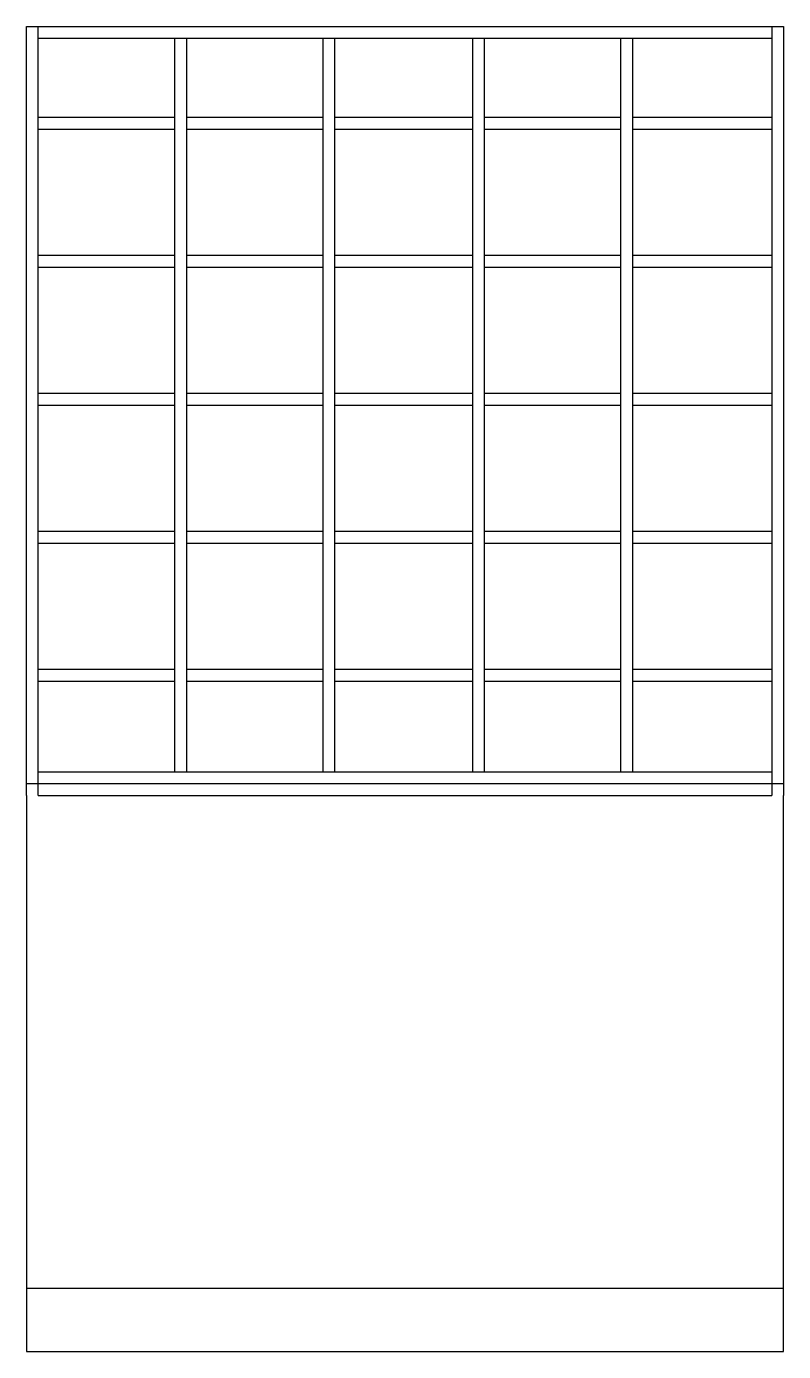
# Model space of a CAD drawing. Extents: x 0 to 48, y 0 to 84.
import ezdxf

# ---------------------------------------------------------------- set-up
doc = ezdxf.new("R2010")
doc.units = 0
doc.header["$LTSCALE"] = 3
doc.linetypes.add('HIDDEN', pattern=[0])
doc.layers.get('0').update_dxf_attribs({"linetype": 'CONTINUOUS'})
doc.layers.add('HID', color=7, linetype='HIDDEN')

msp = doc.modelspace()

# ---------------------------------------------------------------- linework, layer by layer
at = {"color": 0}
for p, q in [((0, 84), (48, 84)), ((0, 35.25), (0, 84)), ((0.75, 35.25), (0.75, 84)), ((47.25, 84), (47.25, 35.25)), ((48, 84), (48, 35.25)), ((0.75, 83.25), (47.25, 83.25)), ((9.39375, 83.25), (9.39375, 36.75)), ((10.14375, 83.25), (10.14375, 36.75)), ((18.7875, 83.25), (18.7875, 36.75)), ((19.5375, 83.25), (19.5375, 36.75)), ((28.275, 83.25), (28.275, 36.75)), ((29.025, 83.25), (29.025, 36.75)), ((37.66875, 83.25), (37.66875, 36.75)), ((38.41875, 83.25), (38.41875, 36.75)), ((0.75, 78.25), (9.39375, 78.25)), ((10.14375, 78.25), (18.7875, 78.25)), ((19.5375, 78.25), (28.275, 78.25)), ((29.025, 78.25), (37.66875, 78.25)), ((38.41875, 78.25), (47.25, 78.25)), ((0.75, 77.5), (9.39375, 77.5)), ((10.14375, 77.5), (18.7875, 77.5)), ((19.5375, 77.5), (28.275, 77.5)), ((29.025, 77.5), (37.66875, 77.5)), ((38.41875, 77.5), (47.25, 77.5)), ((0.75, 69.5), (9.39375, 69.5)), ((10.14375, 69.5), (18.7875, 69.5)), ((19.5375, 69.5), (28.275, 69.5)), ((29.025, 69.5), (37.66875, 69.5)), ((38.41875, 69.5), (47.25, 69.5)), ((0.75, 68.75), (9.39375, 68.75)), ((10.14375, 68.75), (18.7875, 68.75)), ((19.5375, 68.75), (28.275, 68.75)), ((29.025, 68.75), (37.66875, 68.75)), ((38.41875, 68.75), (47.25, 68.75)), ((0.75, 60.75), (9.39375, 60.75)), ((10.14375, 60.75), (18.7875, 60.75)), ((19.5375, 60.75), (28.275, 60.75)), ((29.025, 60.75), (37.66875, 60.75)), ((38.41875, 60.75), (47.25, 60.75)), ((0.75, 60), (9.39375, 60)), ((10.14375, 60), (18.7875, 60)), ((19.5375, 60), (28.275, 60)), ((29.025, 60), (37.66875, 60)), ((38.41875, 60), (47.25, 60)), ((0.75, 52), (9.39375, 52)), ((0.75, 51.25), (9.39375, 51.25)), ((10.14375, 52), (18.7875, 52)), ((10.14375, 51.25), (18.7875, 51.25)), ((19.5375, 52), (28.275, 52)), ((19.5375, 51.25), (28.275, 51.25)), ((29.025, 52), (37.66875, 52)), ((29.025, 51.25), (37.66875, 51.25)), ((38.41875, 52), (47.25, 52)), ((38.41875, 51.25), (47.25, 51.25)), ((0.75, 43.25), (9.39375, 43.25)), ((10.14375, 43.25), (18.7875, 43.25)), ((19.5375, 43.25), (28.275, 43.25)), ((29.025, 43.25), (37.66875, 43.25)), ((38.41875, 43.25), (47.25, 43.25)), ((0.75, 42.5), (9.39375, 42.5)), ((10.14375, 42.5), (18.7875, 42.5)), ((19.5375, 42.5), (28.275, 42.5)), ((29.025, 42.5), (37.66875, 42.5)), ((38.41875, 42.5), (47.25, 42.5)), ((0.75, 36.75), (47.25, 36.75)), ((0, 36), (48, 36)), ((0.75, 35.25), (47.25, 35.25))]:
    msp.add_line(p, q, dxfattribs=at)
at = {"layer": 'HID', "color": 0}
for p, q in [((0, 35.25), (0, 4)), ((48, 4), (48, 35.25)), ((48, 4), (0, 4)), ((0, 4), (0, 0)), ((48, 0), (48, 4)), ((0, 0), (48, 0))]:
    msp.add_line(p, q, dxfattribs=at)

doc.saveas('drawing.dxf')
